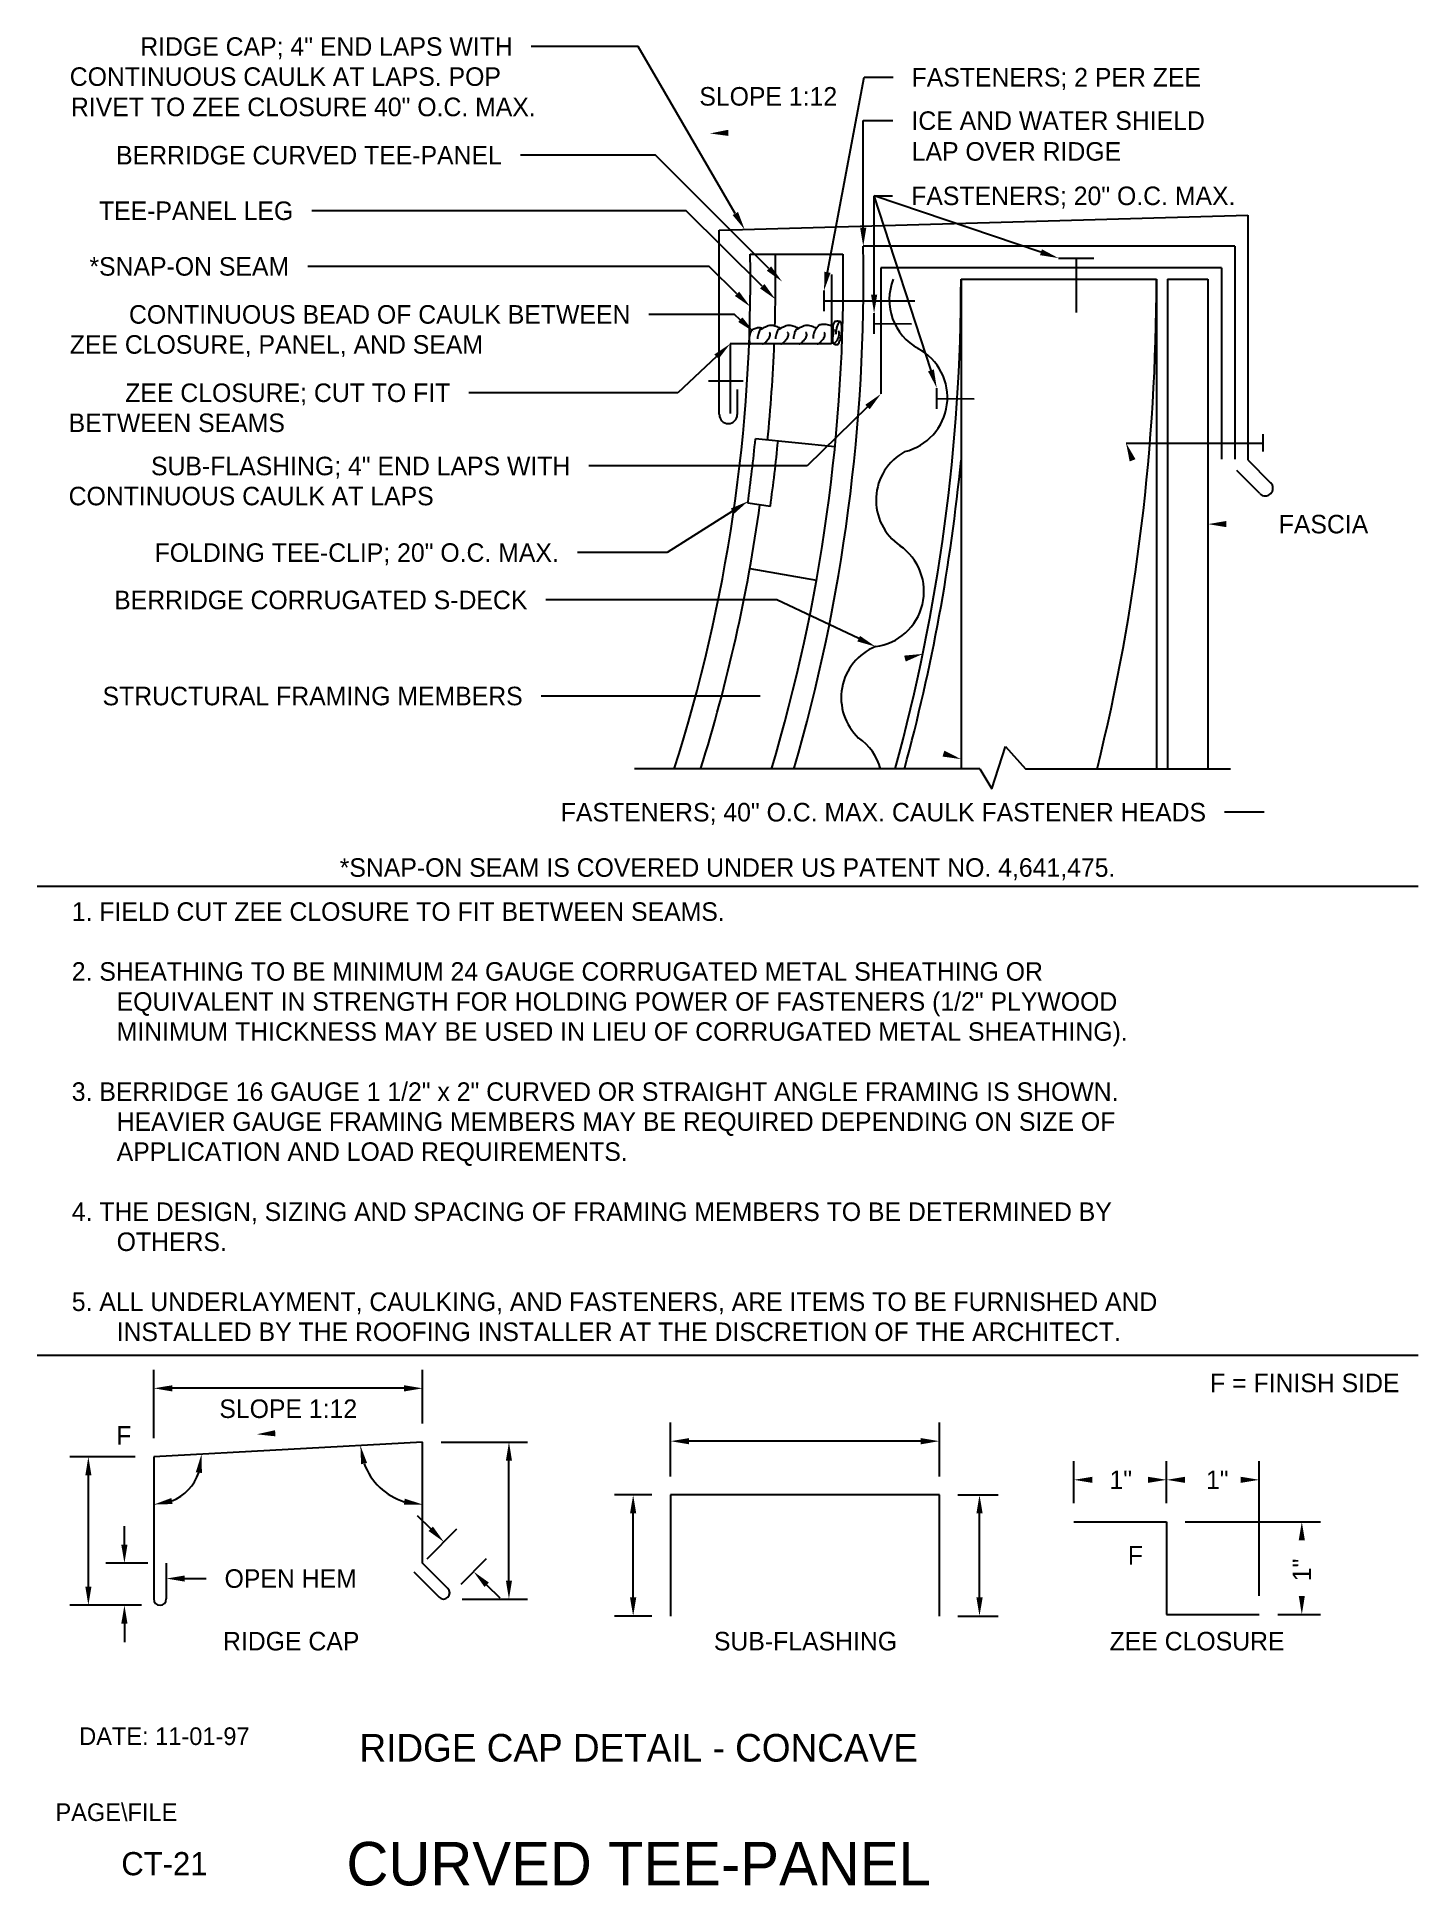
# Model space of a CAD drawing. Extents: x 0.1 to 15, y 0.5 to 20.5.
import ezdxf
from ezdxf.enums import TextEntityAlignment as Align

# ---------------------------------------------------------------- set-up
doc = ezdxf.new("R2010")
doc.units = 0
doc.header["$LTSCALE"] = 0.4
doc.linetypes.add('HIDDENX2', pattern=[0])
for name, color, linetype in [('BORDER', 7, 'CONTINUOUS'), ('CMP-FLSH', 7, 'CONTINUOUS'), ('DIM-TXT', 7, 'CONTINUOUS'), ('STRCTR', 7, 'CONTINUOUS')]:
    doc.layers.add(name, color=color, linetype=linetype)

msp = doc.modelspace()

# ---------------------------------------------------------------- linework, layer by layer
at = {"layer": 'BORDER', "color": 0, "linetype": 'CONTINUOUS'}
for p, q in [((0.063, 11.294), (14.961, 11.294)), ((0.063, 6.235), (14.961, 6.235))]:
    msp.add_line(p, q, dxfattribs=at)
at = {"layer": 'CMP-FLSH', "color": 0, "linetype": 'CONTINUOUS'}
for p, q in [((7.423, 18.367), (13.123, 18.53)), ((7.423, 16.379), (7.423, 18.367)), ((13.123, 18.53), (13.123, 15.893)), ((12.983, 18.195), (8.976, 18.195)), ((12.983, 18.195), (12.983, 15.897)), ((7.757, 18.111), (8.757, 18.111)), ((9.166, 17.964), (9.166, 16.602)), ((12.839, 17.964), (9.166, 17.964)), ((11.083, 18.067), (11.464, 18.067)), ((11.273, 18.067), (11.273, 17.482)), ((12.839, 17.964), (12.839, 15.897)), ((8.633, 17.891), (8.633, 17.141)), ((8.555, 17.495), (8.553, 17.717)), ((8.554, 17.606), (9.533, 17.606)), ((9.095, 17.252), (9.093, 17.474)), ((9.498, 17.353), (9.094, 17.359)), ((8.633, 17.141), (7.539, 17.141)), ((7.539, 17.141), (7.539, 16.391)), ((7.308, 16.744), (7.681, 16.744)), ((7.616, 16.649), (7.616, 16.379)), ((9.77, 16.443), (9.769, 16.666)), ((10.173, 16.544), (9.769, 16.55)), ((13.29, 15.98), (13.29, 16.167)), ((11.811, 16.073), (13.29, 16.073)), ((13.253, 15.527), (13.005, 15.775)), ((13.123, 15.893), (13.371, 15.645)), ((4.223, 5.297), (1.323, 5.138)), ((4.223, 3.991), (4.223, 5.297)), ((1.323, 5.138), (1.323, 3.605)), ((6.897, 4.727), (6.897, 3.421)), ((9.797, 4.727), (6.897, 4.727)), ((9.797, 3.421), (9.797, 4.727)), ((11.248, 4.438), (12.248, 4.438)), ((12.248, 4.438), (12.248, 3.438)), ((1.457, 3.991), (1.457, 3.605)), ((4.496, 3.718), (4.223, 3.991)), ((4.128, 3.896), (4.401, 3.623)), ((12.248, 3.438), (13.248, 3.438))]:
    msp.add_line(p, q, dxfattribs=at)
at = {"layer": 'CMP-FLSH', "color": 0, "linetype": 'HIDDENX2'}
for p, q in [((8.671, 16.033), (7.813, 16.118)), ((7.731, 15.426), (7.974, 15.392)), ((7.752, 14.72), (8.47, 14.592))]:
    msp.add_line(p, q, dxfattribs=at)
at = {"layer": 'CMP-FLSH', "color": 0, "linetype": 'CONTINUOUS'}
for points in [[(8.628, 17.337, 0), (8.618, 17.341, 0), (8.605, 17.345, 0), (8.591, 17.348, 0), (8.576, 17.35, 0), (8.56, 17.352, 0), (8.545, 17.352, 0), (8.53, 17.351, 0), (8.518, 17.349, 0), (8.507, 17.346, 0), (8.502, 17.344, 0), (8.496, 17.34, 0), (8.491, 17.335, 0), (8.485, 17.329, 0), (8.48, 17.323, 0), (8.474, 17.317, 0), (8.47, 17.311, 0), (8.466, 17.305, 0), (8.463, 17.3, 0), (8.458, 17.292, 0), (8.453, 17.281, 0), (8.448, 17.27, 0), (8.443, 17.257, 0), (8.439, 17.245, 0), (8.436, 17.232, 0), (8.434, 17.22, 0), (8.434, 17.209, 0), (8.435, 17.2, 0)], [(8.658, 17.297, 0), (8.658, 17.294, 0), (8.657, 17.289, 0), (8.656, 17.285, 0), (8.655, 17.28, 0), (8.654, 17.275, 0), (8.653, 17.27, 0), (8.653, 17.265, 0), (8.652, 17.261, 0), (8.652, 17.257, 0), (8.651, 17.247, 0), (8.649, 17.235, 0), (8.647, 17.222, 0), (8.646, 17.208, 0), (8.645, 17.194, 0), (8.644, 17.18, 0), (8.645, 17.168, 0), (8.648, 17.157, 0), (8.652, 17.149, 0), (8.655, 17.146, 0), (8.659, 17.143, 0), (8.664, 17.14, 0), (8.67, 17.138, 0), (8.676, 17.136, 0), (8.682, 17.135, 0), (8.688, 17.134, 0), (8.693, 17.134, 0), (8.697, 17.135, 0), (8.704, 17.14, 0), (8.71, 17.147, 0), (8.715, 17.156, 0), (8.72, 17.166, 0), (8.725, 17.177, 0), (8.729, 17.189, 0), (8.732, 17.2, 0), (8.734, 17.21, 0), (8.736, 17.218, 0), (8.739, 17.231, 0), (8.741, 17.246, 0), (8.743, 17.263, 0), (8.744, 17.28, 0), (8.745, 17.298, 0), (8.745, 17.316, 0), (8.744, 17.333, 0), (8.743, 17.348, 0), (8.74, 17.361, 0), (8.74, 17.363, 0), (8.739, 17.365, 0), (8.738, 17.367, 0), (8.737, 17.37, 0), (8.735, 17.373, 0), (8.734, 17.375, 0), (8.732, 17.377, 0), (8.731, 17.379, 0), (8.729, 17.38, 0), (8.724, 17.382, 0), (8.717, 17.384, 0), (8.71, 17.385, 0), (8.701, 17.386, 0), (8.693, 17.386, 0), (8.685, 17.385, 0), (8.678, 17.384, 0), (8.672, 17.382, 0), (8.667, 17.379, 0), (8.659, 17.367, 0), (8.653, 17.35, 0), (8.649, 17.33, 0), (8.647, 17.307, 0), (8.646, 17.285, 0), (8.646, 17.265, 0), (8.647, 17.248, 0), (8.647, 17.236, 0), (8.647, 17.232, 0)], [(8.721, 17.381, 0), (8.719, 17.379, 0), (8.717, 17.377, 0), (8.715, 17.375, 0), (8.713, 17.372, 0), (8.711, 17.369, 0), (8.709, 17.367, 0), (8.707, 17.364, 0), (8.706, 17.362, 0), (8.705, 17.359, 0), (8.702, 17.353, 0), (8.698, 17.344, 0), (8.695, 17.335, 0), (8.692, 17.326, 0), (8.689, 17.316, 0), (8.686, 17.306, 0), (8.683, 17.297, 0), (8.681, 17.288, 0), (8.68, 17.281, 0), (8.68, 17.278, 0), (8.68, 17.274, 0), (8.68, 17.27, 0), (8.68, 17.266, 0), (8.681, 17.262, 0), (8.681, 17.257, 0), (8.681, 17.253, 0), (8.681, 17.25, 0), (8.681, 17.246, 0)], [(7.891, 17.306, 0), (7.887, 17.308, 0), (7.883, 17.31, 0), (7.877, 17.311, 0), (7.871, 17.313, 0), (7.865, 17.314, 0), (7.859, 17.315, 0), (7.853, 17.316, 0), (7.848, 17.316, 0), (7.844, 17.316, 0), (7.836, 17.314, 0), (7.827, 17.312, 0), (7.817, 17.309, 0), (7.806, 17.305, 0), (7.796, 17.301, 0), (7.786, 17.296, 0), (7.778, 17.29, 0), (7.77, 17.285, 0), (7.765, 17.279, 0), (7.759, 17.269, 0), (7.755, 17.256, 0), (7.751, 17.242, 0), (7.749, 17.226, 0), (7.747, 17.21, 0), (7.747, 17.194, 0), (7.747, 17.179, 0), (7.748, 17.165, 0), (7.75, 17.154, 0), (7.751, 17.152, 0), (7.752, 17.151, 0), (7.753, 17.149, 0), (7.755, 17.147, 0), (7.756, 17.145, 0), (7.757, 17.143, 0), (7.759, 17.142, 0), (7.759, 17.141, 0), (7.76, 17.141, 0)], [(8.08, 17.31, 0), (8.072, 17.315, 0), (8.062, 17.32, 0), (8.05, 17.325, 0), (8.037, 17.33, 0), (8.024, 17.334, 0), (8.011, 17.337, 0), (7.999, 17.339, 0), (7.987, 17.341, 0), (7.978, 17.341, 0), (7.965, 17.339, 0), (7.951, 17.335, 0), (7.936, 17.33, 0), (7.92, 17.324, 0), (7.905, 17.317, 0), (7.89, 17.309, 0), (7.877, 17.3, 0), (7.865, 17.292, 0), (7.857, 17.283, 0), (7.852, 17.275, 0), (7.848, 17.265, 0), (7.845, 17.253, 0), (7.842, 17.24, 0), (7.839, 17.227, 0), (7.837, 17.215, 0), (7.836, 17.205, 0), (7.835, 17.199, 0), (7.835, 17.196, 0)], [(7.89, 17.142, 0), (7.892, 17.143, 0), (7.895, 17.143, 0), (7.897, 17.144, 0), (7.9, 17.145, 0), (7.904, 17.147, 0), (7.906, 17.148, 0), (7.909, 17.149, 0), (7.911, 17.151, 0), (7.913, 17.152, 0), (7.92, 17.158, 0), (7.928, 17.166, 0), (7.936, 17.174, 0), (7.944, 17.184, 0), (7.952, 17.194, 0), (7.959, 17.204, 0), (7.965, 17.215, 0), (7.969, 17.224, 0), (7.972, 17.233, 0), (7.972, 17.236, 0), (7.972, 17.24, 0), (7.972, 17.245, 0), (7.972, 17.249, 0), (7.971, 17.254, 0), (7.969, 17.258, 0), (7.968, 17.262, 0), (7.965, 17.264, 0), (7.963, 17.266, 0)], [(8.274, 17.31, 0), (8.266, 17.315, 0), (8.256, 17.32, 0), (8.244, 17.325, 0), (8.232, 17.33, 0), (8.218, 17.334, 0), (8.205, 17.337, 0), (8.193, 17.339, 0), (8.182, 17.341, 0), (8.172, 17.341, 0), (8.159, 17.339, 0), (8.145, 17.335, 0), (8.13, 17.33, 0), (8.114, 17.324, 0), (8.099, 17.317, 0), (8.084, 17.309, 0), (8.071, 17.3, 0), (8.059, 17.292, 0), (8.051, 17.283, 0), (8.046, 17.275, 0), (8.042, 17.265, 0), (8.039, 17.253, 0), (8.036, 17.24, 0), (8.033, 17.227, 0), (8.031, 17.215, 0), (8.03, 17.205, 0), (8.029, 17.199, 0), (8.029, 17.196, 0)], [(8.087, 17.142, 0), (8.089, 17.143, 0), (8.092, 17.143, 0), (8.094, 17.144, 0), (8.097, 17.145, 0), (8.1, 17.147, 0), (8.103, 17.148, 0), (8.106, 17.149, 0), (8.108, 17.151, 0), (8.11, 17.152, 0), (8.117, 17.158, 0), (8.125, 17.166, 0), (8.133, 17.174, 0), (8.141, 17.184, 0), (8.149, 17.194, 0), (8.156, 17.204, 0), (8.162, 17.215, 0), (8.166, 17.224, 0), (8.169, 17.233, 0), (8.169, 17.236, 0), (8.169, 17.24, 0), (8.169, 17.245, 0), (8.168, 17.249, 0), (8.168, 17.254, 0), (8.166, 17.258, 0), (8.164, 17.262, 0), (8.162, 17.264, 0), (8.16, 17.266, 0)], [(8.468, 17.31, 0), (8.46, 17.315, 0), (8.45, 17.32, 0), (8.438, 17.325, 0), (8.426, 17.33, 0), (8.413, 17.334, 0), (8.4, 17.337, 0), (8.387, 17.339, 0), (8.376, 17.341, 0), (8.366, 17.341, 0), (8.354, 17.339, 0), (8.34, 17.335, 0), (8.324, 17.33, 0), (8.309, 17.324, 0), (8.293, 17.317, 0), (8.278, 17.309, 0), (8.265, 17.3, 0), (8.254, 17.292, 0), (8.245, 17.283, 0), (8.24, 17.275, 0), (8.236, 17.265, 0), (8.233, 17.253, 0), (8.23, 17.24, 0), (8.227, 17.227, 0), (8.225, 17.215, 0), (8.224, 17.205, 0), (8.223, 17.199, 0), (8.223, 17.196, 0)], [(8.283, 17.142, 0), (8.286, 17.143, 0), (8.288, 17.143, 0), (8.291, 17.144, 0), (8.294, 17.145, 0), (8.297, 17.147, 0), (8.3, 17.148, 0), (8.303, 17.149, 0), (8.305, 17.151, 0), (8.307, 17.152, 0), (8.314, 17.158, 0), (8.322, 17.166, 0), (8.33, 17.174, 0), (8.338, 17.184, 0), (8.346, 17.194, 0), (8.353, 17.204, 0), (8.359, 17.215, 0), (8.363, 17.224, 0), (8.366, 17.233, 0), (8.366, 17.236, 0), (8.366, 17.24, 0), (8.366, 17.245, 0), (8.365, 17.249, 0), (8.364, 17.254, 0), (8.363, 17.258, 0), (8.361, 17.262, 0), (8.359, 17.264, 0), (8.357, 17.266, 0)], [(8.48, 17.142, 0), (8.483, 17.143, 0), (8.485, 17.143, 0), (8.488, 17.144, 0), (8.491, 17.145, 0), (8.494, 17.147, 0), (8.497, 17.148, 0), (8.5, 17.149, 0), (8.502, 17.151, 0), (8.504, 17.152, 0), (8.511, 17.158, 0), (8.519, 17.166, 0), (8.527, 17.174, 0), (8.535, 17.184, 0), (8.543, 17.194, 0), (8.55, 17.204, 0), (8.556, 17.215, 0), (8.56, 17.224, 0), (8.563, 17.233, 0), (8.563, 17.236, 0), (8.563, 17.24, 0), (8.563, 17.245, 0), (8.562, 17.249, 0), (8.561, 17.254, 0), (8.56, 17.258, 0), (8.558, 17.262, 0), (8.556, 17.264, 0), (8.554, 17.266, 0)], [(8.656, 17.142, 0), (8.657, 17.143, 0), (8.657, 17.144, 0), (8.658, 17.145, 0), (8.66, 17.146, 0), (8.661, 17.147, 0), (8.662, 17.148, 0), (8.663, 17.149, 0), (8.664, 17.149, 0), (8.664, 17.15, 0), (8.667, 17.152, 0), (8.669, 17.154, 0), (8.672, 17.157, 0), (8.675, 17.159, 0), (8.679, 17.162, 0), (8.682, 17.165, 0), (8.684, 17.167, 0), (8.687, 17.17, 0), (8.689, 17.172, 0), (8.692, 17.176, 0), (8.694, 17.18, 0), (8.698, 17.186, 0), (8.701, 17.191, 0), (8.703, 17.197, 0), (8.706, 17.203, 0), (8.709, 17.208, 0), (8.711, 17.214, 0), (8.712, 17.218, 0), (8.713, 17.222, 0), (8.714, 17.227, 0), (8.715, 17.232, 0), (8.715, 17.238, 0), (8.716, 17.243, 0), (8.716, 17.249, 0), (8.716, 17.254, 0), (8.716, 17.259, 0), (8.716, 17.263, 0), (8.715, 17.265, 0), (8.715, 17.268, 0), (8.714, 17.27, 0), (8.713, 17.273, 0), (8.713, 17.276, 0), (8.712, 17.278, 0), (8.711, 17.28, 0), (8.711, 17.282, 0), (8.711, 17.282, 0)]]:
    msp.add_polyline3d(points, dxfattribs=at)
for centre, radius, start, end in [((-9.993, 17.839), 18.972, 343.833, 1.0732), ((-9.63, 17.839), 17.389, 342.3167, 0.8956), ((-9.63, 17.839), 18.39, 343.3075, 0.8467), ((7.52, 16.379), 0.0964, 180, 0), ((13.312, 15.586), 0.0836, 225, 45), ((1.39, 3.605), 0.0671, 180, 0), ((4.448, 3.671), 0.0671, 225, 45)]:
    msp.add_arc(centre, radius, start, end, dxfattribs=at)
at = {"layer": 'CMP-FLSH', "color": 0, "linetype": 'HIDDENX2'}
for centre, radius, start, end in [((-9.63, 17.839), 17.66, 358.362, 0.8818), ((-9.63, 17.839), 17.66, 354.3644, 357.7355), ((-9.639, 17.84), 17.537, 352.087, 354.3637), ((-9.63, 17.839), 17.773, 352.0868, 354.3647), ((-9.635, 17.84), 17.665, 342.5972, 352.0847)]:
    msp.add_arc(centre, radius, start, end, dxfattribs=at)
at = {"layer": 'DIM-TXT', "color": 0, "linetype": 'CONTINUOUS'}
for p, q in [((6.548, 20.349), (5.395, 20.349)), ((7.596, 18.548), (6.548, 20.349)), ((8.59, 17.914), (8.986, 20.018)), ((8.986, 20.018), (9.298, 20.018)), ((8.976, 19.55), (9.296, 19.55)), ((8.976, 18.395), (8.976, 19.55)), ((6.736, 19.177), (5.277, 19.177)), ((7.958, 17.956), (6.736, 19.177)), ((7.064, 18.578), (3.027, 18.578)), ((7.887, 17.764), (7.064, 18.578)), ((9.707, 16.856), (9.093, 18.739)), ((10.893, 18.131), (9.093, 18.739)), ((9.093, 18.739), (9.293, 18.739)), ((9.093, 17.674), (9.093, 18.739)), ((7.313, 17.978), (2.983, 17.978)), ((7.614, 17.683), (7.313, 17.978)), ((7.587, 17.46), (6.664, 17.46)), ((7.65, 17.403), (7.587, 17.46)), ((7.393, 17.005), (6.976, 16.615)), ((6.976, 16.615), (4.721, 16.615)), ((9.023, 16.462), (8.371, 15.825)), ((8.371, 15.825), (6.016, 15.825)), ((7.565, 15.338), (6.859, 14.891)), ((6.859, 14.891), (5.892, 14.891)), ((8.044, 14.38), (5.553, 14.38)), ((8.927, 13.963), (8.044, 14.38)), ((7.865, 13.344), (5.502, 13.344)), ((13.302, 12.091), (12.874, 12.091)), ((1.323, 5.338), (1.323, 6.077)), ((4.223, 5.497), (4.223, 6.077)), ((4.023, 5.877), (1.523, 5.877)), ((6.897, 4.927), (6.897, 5.507)), ((9.797, 4.927), (9.797, 5.507)), ((4.423, 5.297), (5.354, 5.297)), ((9.597, 5.307), (7.097, 5.307)), ((1.123, 5.138), (0.417, 5.138)), ((5.154, 3.804), (5.154, 5.097)), ((11.248, 4.638), (11.248, 5.09)), ((12.248, 4.638), (12.248, 5.09)), ((13.248, 3.638), (13.248, 5.09)), ((0.617, 3.738), (0.617, 4.938)), ((6.697, 4.727), (6.294, 4.727)), ((9.997, 4.727), (10.43, 4.727)), ((1.006, 4.191), (1.006, 4.391)), ((4.311, 4.361), (4.169, 4.502)), ((6.494, 3.621), (6.494, 4.527)), ((10.23, 3.621), (10.23, 4.527)), ((12.448, 4.438), (13.907, 4.438)), ((4.27, 4.037), (4.593, 4.361)), ((1.257, 3.991), (0.806, 3.991)), ((4.637, 3.765), (4.913, 4.041)), ((1.657, 3.825), (1.886, 3.825)), ((4.648, 3.604), (5.354, 3.604)), ((4.913, 3.758), (5.055, 3.617)), ((1.19, 3.538), (0.417, 3.538)), ((6.697, 3.421), (6.294, 3.421)), ((9.997, 3.421), (10.43, 3.421)), ((13.448, 3.438), (13.907, 3.438)), ((1.006, 3.338), (1.006, 3.138))]:
    msp.add_line(p, q, dxfattribs=at)
for centre, radius, start, end in [((4.223, 5.297), 0.673, 200.2365, 252.9144), ((1.323, 5.138), 0.515, 292.397, 340.7539)]:
    msp.add_arc(centre, radius, start, end, dxfattribs=at)
at = {"layer": 'DIM-TXT', "color": 0, "linetype": 'CONTINUOUS', "extrusion": (0, 0, -1)}
for points in [[(-7.522, 19.385), (-7.321, 19.412), (-7.52, 19.451)], [(-11.85, 15.874), (-11.811, 16.073), (-11.913, 15.898)], [(-2.635, 5.359), (-2.433, 5.381), (-2.631, 5.425)]]:
    msp.add_solid(points, dxfattribs=at)
at = {"layer": 'DIM-TXT', "color": 0, "linetype": 'CONTINUOUS'}
for points in [[(7.625, 18.565), (7.567, 18.531), (7.697, 18.375)], [(9.009, 18.395), (8.942, 18.395), (8.976, 18.195)], [(10.904, 18.162), (10.883, 18.099), (11.083, 18.067)], [(7.982, 17.979), (7.935, 17.932), (8.1, 17.814)], [(7.91, 17.788), (7.863, 17.74), (8.029, 17.623)], [(8.623, 17.908), (8.558, 17.92), (8.553, 17.717)], [(7.637, 17.706), (7.591, 17.659), (7.757, 17.543)], [(9.127, 17.674), (9.06, 17.674), (9.093, 17.474)], [(7.672, 17.428), (7.627, 17.379), (7.798, 17.269)], [(7.37, 17.029), (7.416, 16.98), (7.539, 17.141)], [(9.738, 16.867), (9.675, 16.846), (9.769, 16.666)], [(8.999, 16.486), (9.046, 16.438), (9.166, 16.602)], [(7.583, 15.31), (7.547, 15.366), (7.734, 15.445)], [(8.941, 13.993), (8.912, 13.933), (9.108, 13.877)], [(9.417, 13.78), (9.434, 13.716), (9.619, 13.798)], [(9.851, 12.755), (9.831, 12.691), (10.031, 12.663)], [(1.523, 5.91), (1.523, 5.843), (1.323, 5.877)], [(4.023, 5.91), (4.023, 5.843), (4.223, 5.877)], [(3.559, 5.058), (3.624, 5.071), (3.551, 5.26)], [(5.121, 5.097), (5.187, 5.097), (5.154, 5.297)], [(7.097, 5.34), (7.097, 5.273), (6.897, 5.307)], [(9.597, 5.34), (9.597, 5.273), (9.797, 5.307)], [(0.584, 4.938), (0.65, 4.938), (0.617, 5.138)], [(1.776, 4.972), (1.842, 4.963), (1.837, 5.166)], [(11.448, 4.923), (11.448, 4.857), (11.248, 4.89)], [(12.048, 4.923), (12.048, 4.857), (12.248, 4.89)], [(12.448, 4.923), (12.448, 4.857), (12.248, 4.89)], [(13.048, 4.923), (13.048, 4.857), (13.248, 4.89)], [(1.525, 4.629), (1.512, 4.694), (1.323, 4.623)], [(4.03, 4.687), (4.02, 4.621), (4.223, 4.624)], [(6.46, 4.527), (6.527, 4.527), (6.494, 4.727)], [(10.197, 4.527), (10.264, 4.527), (10.23, 4.727)], [(13.674, 4.238), (13.74, 4.238), (13.707, 4.438)], [(0.972, 4.191), (1.039, 4.191), (1.006, 3.991)], [(4.287, 4.338), (4.334, 4.385), (4.452, 4.22)], [(1.657, 3.792), (1.657, 3.858), (1.457, 3.825)], [(4.89, 3.735), (4.937, 3.782), (4.772, 3.9)], [(5.121, 3.804), (5.187, 3.804), (5.154, 3.604)], [(0.584, 3.738), (0.65, 3.738), (0.617, 3.538)], [(6.46, 3.621), (6.527, 3.621), (6.494, 3.421)], [(10.197, 3.621), (10.264, 3.621), (10.23, 3.421)], [(13.674, 3.638), (13.74, 3.638), (13.707, 3.438)], [(0.972, 3.338), (1.039, 3.338), (1.006, 3.538)]]:
    msp.add_solid(points, dxfattribs=at)
at = {"layer": 'DIM-TXT', "color": 0, "linetype": 'CONTINUOUS', "extrusion": (-1.22461e-16, 1.22461e-16, -1)}
msp.add_solid([(-12.894, 15.165), (-12.694, 15.198), (-12.894, 15.232)], dxfattribs=at)
at = {"layer": 'STRCTR', "color": 0, "linetype": 'CONTINUOUS'}
for p, q in [((10.031, 17.839), (10.031, 12.557)), ((10.031, 17.839), (12.139, 17.839)), ((12.259, 17.839), (12.259, 12.557)), ((12.259, 17.839), (12.694, 17.839)), ((12.694, 17.839), (12.694, 12.557)), ((10.362, 12.344), (10.511, 12.8)), ((10.511, 12.8), (10.726, 12.557)), ((10.233, 12.557), (6.507, 12.557)), ((10.233, 12.557), (10.362, 12.344)), ((10.726, 12.557), (12.939, 12.557))]:
    msp.add_line(p, q, dxfattribs=at)
at = {"layer": 'STRCTR', "color": 0, "linetype": 'HIDDENX2'}
msp.add_line((12.139, 17.839), (12.139, 12.557), dxfattribs=at)
at = {"layer": 'STRCTR', "color": 0, "linetype": 'CONTINUOUS'}
for centre, radius, start, end in [((9.853, 17.616), 0.596, 157.9674, 241.6879), ((-9.99, 17.839), 20.021, 344.7026, 0.0002), ((9.285, 16.563), 0.599, 283.5215, 61.6874), ((9.71, 15.457), 0.596, 118.5849, 235.437), ((9.032, 14.472), 0.599, 277.2716, 55.4376), ((9.334, 13.326), 0.596, 112.3343, 226.8497), ((8.586, 12.398), 0.599, 15.3498, 55.4378)]:
    msp.add_arc(centre, radius, start, end, dxfattribs=at)
at = {"layer": 'STRCTR', "color": 0, "linetype": 'HIDDENX2'}
for centre, radius, start, end in [((-9.991, 17.839), 22.13, 346.1907, 360), ((-9.99, 17.839), 20.116, 344.7763, 354.4364)]:
    msp.add_arc(centre, radius, start, end, dxfattribs=at)

# ---------------------------------------------------------------- texts
at = {"layer": 'BORDER', "color": 0, "linetype": 'CONTINUOUS'}
for s, height, p in [('DATE: 11-01-97', 0.1902, (1.437, 2.125)), ('CT-21', 0.25, (1.437, 0.75))]:
    msp.add_text(s, height=height, dxfattribs=at).set_placement(p, align=Align.MIDDLE)
msp.add_text('PAGE\\FILE', height=0.1902, dxfattribs=at).set_placement((0.262, 1.21))
at = {"layer": 'BORDER', "color": 0}
msp.add_text('CURVED TEE-PANEL', height=0.46875, dxfattribs=at).set_placement((6.553, 0.75), align=Align.MIDDLE)
at = {"layer": 'DIM-TXT', "color": 0, "linetype": 'CONTINUOUS'}
for s, p in [('RIDGE CAP; 4" END LAPS WITH', (5.195, 20.349)), ('BERRIDGE CURVED TEE-PANEL', (5.077, 19.177)), ('TEE-PANEL LEG', (2.827, 18.578)), ('*SNAP-ON SEAM', (2.783, 17.978)), ('CONTINUOUS BEAD OF CAULK BETWEEN', (6.464, 17.46)), ('ZEE CLOSURE; CUT TO FIT', (4.521, 16.615)), ('SUB-FLASHING; 4" END LAPS WITH', (5.816, 15.825)), ('FOLDING TEE-CLIP; 20" O.C. MAX.', (5.692, 14.891)), ('BERRIDGE CORRUGATED S-DECK', (5.353, 14.38)), ('STRUCTURAL FRAMING MEMBERS', (5.302, 13.344)), ('FASTENERS; 40" O.C. MAX. CAULK FASTENER HEADS', (12.674, 12.091))]:
    msp.add_text(s, height=0.2, dxfattribs=at).set_placement(p, align=Align.MIDDLE_RIGHT)
for s, p in [('CONTINUOUS CAULK AT LAPS. POP', (0.416, 19.925)), ('RIVET TO ZEE CLOSURE 40" O.C. MAX.', (0.429, 19.598)), ('LAP OVER RIDGE', (9.499, 19.118)), ('ZEE CLOSURE, PANEL, AND SEAM', (0.416, 17.036)), ('BETWEEN SEAMS', (0.404, 16.191)), ('CONTINUOUS CAULK AT LAPS', (0.404, 15.401)), ('FASCIA', (13.458, 15.098)), ('1. FIELD CUT ZEE CLOSURE TO FIT BETWEEN SEAMS.', (0.438, 10.919)), ('2. SHEATHING TO BE MINIMUM 24 GAUGE CORRUGATED METAL SHEATHING OR', (0.438, 10.273)), ('EQUIVALENT IN STRENGTH FOR HOLDING POWER OF FASTENERS (1/2" PLYWOOD', (0.922, 9.949)), ('MINIMUM THICKNESS MAY BE USED IN LIEU OF CORRUGATED METAL SHEATHING).', (0.922, 9.625)), ('3. BERRIDGE 16 GAUGE 1 1/2" x 2" CURVED OR STRAIGHT ANGLE FRAMING IS SHOWN.', (0.438, 8.977)), ('HEAVIER GAUGE FRAMING MEMBERS MAY BE REQUIRED DEPENDING ON SIZE OF', (0.922, 8.654)), ('APPLICATION AND LOAD REQUIREMENTS.', (0.922, 8.33)), ('4. THE DESIGN, SIZING AND SPACING OF FRAMING MEMBERS TO BE DETERMINED BY', (0.438, 7.682)), ('OTHERS.', (0.922, 7.358)), ('5. ALL UNDERLAYMENT, CAULKING, AND FASTENERS, ARE ITEMS TO BE FURNISHED AND', (0.438, 6.711)), ('INSTALLED BY THE ROOFING INSTALLER AT THE DISCRETION OF THE ARCHITECT.', (0.922, 6.387)), ('F', (0.917, 5.269)), ('F', (11.83, 3.976))]:
    msp.add_text(s, height=0.2, dxfattribs=at).set_placement(p)
for s, p in [('FASTENERS; 2 PER ZEE', (9.498, 20.018)), ('ICE AND WATER SHIELD', (9.496, 19.55)), ('FASTENERS; 20" O.C. MAX.', (9.493, 18.739)), ('OPEN HEM', (2.086, 3.825))]:
    msp.add_text(s, height=0.2, dxfattribs=at).set_placement(p, align=Align.MIDDLE_LEFT)
for s, p in [('SLOPE 1:12', (7.951, 19.712)), ('*SNAP-ON SEAM IS COVERED UNDER US PATENT NO. 4,641,475.', (7.512, 11.394)), ('SLOPE 1:12', (2.773, 5.557)), ('RIDGE CAP', (2.805, 3.05)), ('SUB-FLASHING', (8.353, 3.05)), ('ZEE CLOSURE', (12.577, 3.05))]:
    msp.add_text(s, height=0.2, dxfattribs=at).set_placement(p, align=Align.CENTER)
msp.add_text('F = FINISH SIDE', height=0.2, dxfattribs=at).set_placement((14.761, 5.835), align=Align.RIGHT)
for p in [(11.754, 4.89), (12.795, 4.89)]:
    msp.add_text('1"', height=0.2, dxfattribs=at).set_placement(p, align=Align.MIDDLE_CENTER)
msp.add_text('1"', height=0.2, rotation=90, dxfattribs=at).set_placement((13.707, 3.918), align=Align.MIDDLE_CENTER)
msp.add_text('RIDGE CAP DETAIL - CONCAVE', height=0.29802, dxfattribs=at).set_placement((6.553, 2), align=Align.MIDDLE)

doc.saveas('drawing.dxf')
